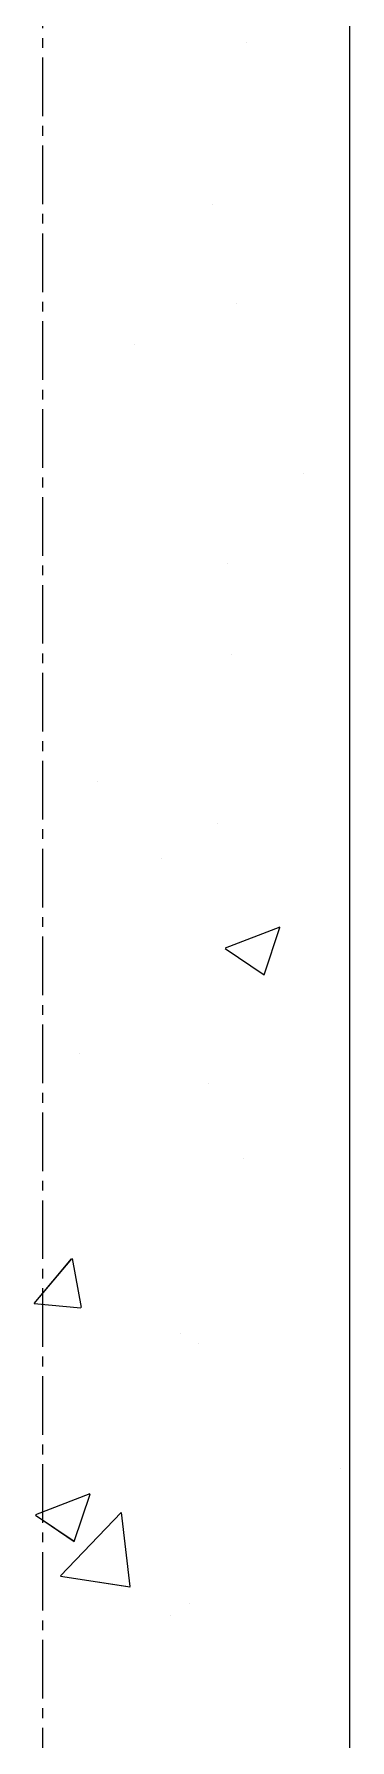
# Model space of a CAD drawing. Header units: millimetres. Extents: x 470010 to 1231400, y -134005 to 421770.
# Drawn here: x 672871 to 672974, y -12940 to -12386 of the extents above; entities that cross this region are included whole.
import ezdxf
from ezdxf.enums import TextEntityAlignment as Align

# ---------------------------------------------------------------- set-up
doc = ezdxf.new("R2010")
doc.units = ezdxf.units.MM
doc.linetypes.add('CENTER2', pattern=[28.575, 19.05, -3.175, 3.175, -3.175])
doc.layers.get('Defpoints').update_dxf_attribs({"color": 140})
doc.layers.add('АР_Стены ПЕНОблок', color=52, linetype='Continuous', lineweight=20)
doc.layers.add('АР_Штриховка', color=8, linetype='Continuous', lineweight=0)
doc.layers.add('РД_Оси_100', color=7, linetype='Continuous', lineweight=0, true_color=0x525252)
doc.styles.add('style1', font='ARIALN.TTF')

# ---------------------------------------------------------------- blocks, each defined once
blk = doc.blocks.new('СОШ_2200_АР_ОСИ_М100_28.05.24')
at = {"layer": 'РД_Оси_100', "color": 251, "linetype": 'CENTER2', "true_color": 0x636466}
blk.add_line((0, -6155), (0, 139938.679), dxfattribs=at)
blk = doc.blocks.new('A$C9108343f')
at = {"layer": 'АР_Стены ПЕНОблок', "color": 18, "linetype": 'Continuous', "lineweight": 20, "true_color": 0x000000}
blk.add_line((7254.96, 21355), (7254.96, 97555), dxfattribs=at)
at = {"layer": 'АР_Штриховка', "color": 18, "linetype": 'Continuous', "lineweight": 0, "true_color": 0x000000}
for p, q in [((7221.21, 87977.59), (7221.21, 87977.59)), ((7210.36, 87925.12), (7210.36, 87925.12)), ((7218.12, 87893.04), (7218.12, 87893.04)), ((7184.76, 87879.57), (7184.76, 87879.57)), ((7239.74, 87837.6), (7239.74, 87837.6)), ((7215.03, 87808.48), (7215.03, 87808.48)), ((7216.26, 87778.85), (7216.26, 87778.85)), ((7172.92, 87737.42), (7172.92, 87737.42)), ((7211.94, 87723.93), (7211.94, 87723.93)), ((7193.48, 87712.54), (7193.48, 87712.54)), ((7214.43, 87683.39), (7232.22, 87690.22)), ((7227.01, 87674.71), (7232.16, 87690.05)), ((7214.36, 87683.23), (7226.99, 87674.71)), ((7166.8, 87649.06), (7166.8, 87649.06)), ((7208.85, 87639.37), (7208.85, 87639.37)), ((7220.35, 87614.94), (7220.35, 87614.94)), ((7152.1, 87567.81), (7164.35, 87582.4)), ((7167.57, 87566.53), (7164.63, 87582.45)), ((7152.1, 87567.8), (7167.28, 87566.47)), ((7199.69, 87558.18), (7199.69, 87558.18)), ((7205.76, 87554.82), (7205.76, 87554.82)), ((7251.85, 87514.22), (7251.85, 87514.22)), ((7152.63, 87499.21), (7170.41, 87506.03)), ((7165.21, 87490.52), (7170.36, 87505.87)), ((7152.56, 87499.05), (7165.19, 87490.52)), ((7160.69, 87479.31), (7180.48, 87499.93)), ((7183.36, 87475.82), (7180.56, 87499.94)), ((7160.75, 87479.19), (7183.34, 87475.68)), ((7202.67, 87470.26), (7202.67, 87470.26)), ((7196.46, 87466.37), (7196.46, 87466.37))]:
    blk.add_line(p, q, dxfattribs=at)
at = {"layer": 'РД_Оси_100'}
blk.add_blockref('СОШ_2200_АР_ОСИ_М100_28.05.24', (7154.96, 6755), dxfattribs=at)
at = {"layer": 'Defpoints', "color": 18, "true_color": 0x000000, "style": 'style1'}
for p in [(143949.34, 316089.12), (143974.98, 281639.5), (143890.4, 273244.71), (143839.99, 264276.81), (143967.75, 254892.38), (12251.96, 104178.14), (12382.58, 96023.14)]:
    blk.add_attdef('АР-ПОМЕЩЕНИЕ:НАИМЕНОВАНИЕ', text='', height=100, dxfattribs=at).set_placement(p, align=Align.MIDDLE)
at = {"layer": 'Defpoints', "color": 18, "true_color": 0x000000, "style": 'style1', "flags": 8}
for p in [(143951.3, 279099.09), (143848.34, 269251.11), (143875.33, 260094.25), (144049.74, 250824.7), (163419.28, 238153.36), (155897.46, 237965.97), (183037.2, 237965.97), (143342.94, 237876.19)]:
    blk.add_attdef('АР-ПОМЕЩЕНИЕ:НАИМЕНОВАНИЕ', text='', height=100, dxfattribs=at).set_placement(p, align=Align.MIDDLE)

msp = doc.modelspace()

# ---------------------------------------------------------------- linework, layer by layer
at = {"layer": 'АР_Стены ПЕНОблок', "color": 18, "linetype": 'Continuous', "lineweight": 20, "true_color": 0x000000}
msp.add_line((672973.57, -79011.242), (672973.57, -2811.242), dxfattribs=at)
at = {"layer": 'АР_Штриховка', "color": 18, "linetype": 'Continuous', "lineweight": 0, "true_color": 0x000000}
for p, q in [((672933.043, -12682.848), (672950.828, -12676.021)), ((672945.62, -12691.536), (672950.77, -12676.187)), ((672932.97, -12683.009), (672945.604, -12691.531)), ((672870.713, -12798.435), (672882.958, -12783.842)), ((672886.179, -12799.715), (672883.242, -12783.794)), ((672870.713, -12798.439), (672885.895, -12799.768)), ((672871.241, -12867.036), (672889.026, -12860.209)), ((672883.818, -12875.724), (672888.968, -12860.375)), ((672871.168, -12867.197), (672883.802, -12875.719)), ((672879.305, -12886.931), (672899.088, -12866.312)), ((672901.974, -12890.425), (672899.168, -12866.303)), ((672879.364, -12887.056), (672901.954, -12890.56))]:
    msp.add_line(p, q, dxfattribs=at)

# ---------------------------------------------------------------- block references
msp.add_blockref('A$C9108343f', (665718.612, -100366.242))
at = {"layer": 'РД_Оси_100'}
msp.add_blockref('СОШ_2200_АР_ОСИ_М100_28.05.24', (672873.57, -93611.242), dxfattribs=at)

doc.saveas('drawing.dxf')
